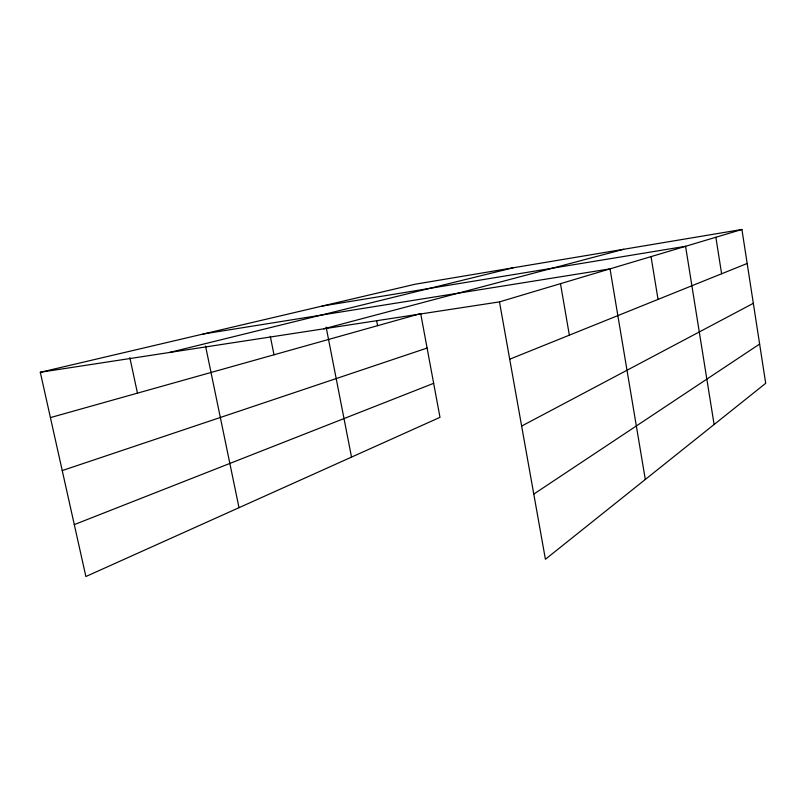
<?xml version="1.0" encoding="UTF-8"?>
<svg xmlns="http://www.w3.org/2000/svg" width="806" height="806" viewBox="0 0 806 806"><rect width="100%" height="100%" fill="white"/><g stroke="black" fill="none" stroke-linecap="round" stroke-linejoin="round"><path stroke-width="1.21" d="M533.784 494.088L759.635 344.051M521.643 426.072L753.338 303.318M509.704 359.214L747.172 263.471M74.293 524.605L433.658 383.324M62.233 470.573L427.099 348.051M499.478 301.887L741.913 229.478L765.7 383.303L545.41 559.253L499.478 301.887L40.3 372.281L85.879 576.522L439.995 417.337L420.682 313.584M50.415 417.599L419.483 313.917M323.81 328.818L623.673 249.286M169.492 352.474L513.079 267.804M40.3 372.281L415.211 284.206L741.913 229.478M322.037 306.089L685.574 246.304L714.106 424.51M203.062 334.037L610.021 268.872L645.304 479.469M129.847 357.663L137.453 393.147M205.55 346.056L239.009 507.689M270.302 336.304L274.01 354.781M326.138 327.105L351.527 457.103M376.684 320.879L377.591 325.684M560.482 283.672L569.358 335.165M651.036 256.62L658.039 299.409M715.869 237.256L721.612 273.778"/></g></svg>
